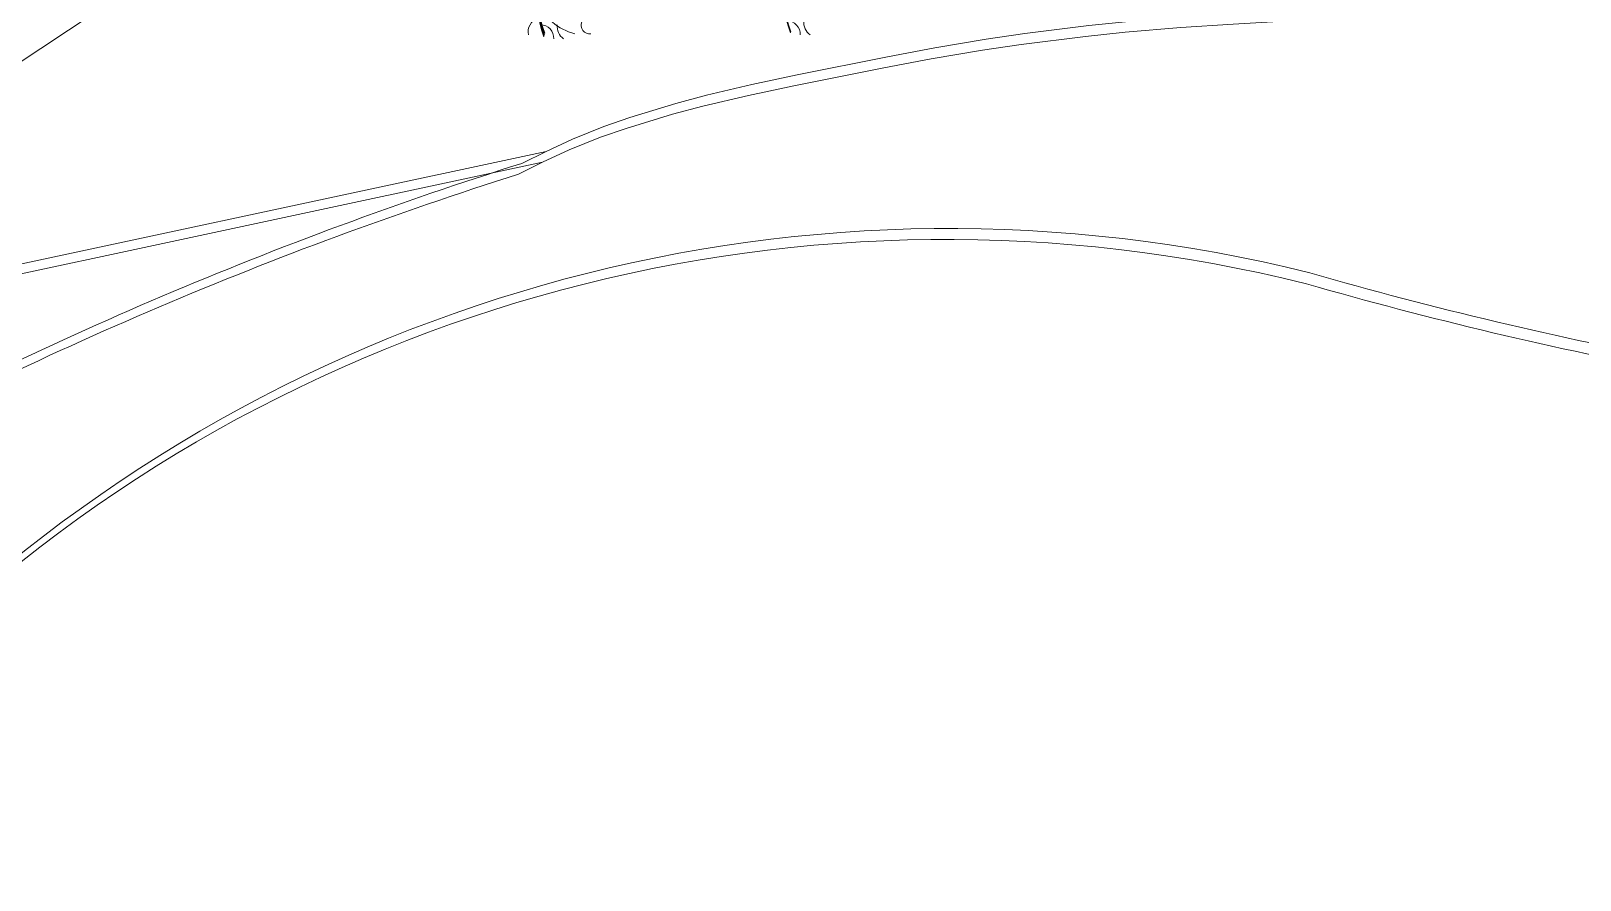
# Model space of a CAD drawing. Header units: metres. Extents: x -1097 to 1588, y -673 to 884.
# Drawn here: x 920.8 to 987.5, y 481.3 to 517.9 of the extents above; entities that cross this region are included whole.
import ezdxf

# ---------------------------------------------------------------- set-up
doc = ezdxf.new("R2010")
doc.units = ezdxf.units.M
for name, color, linetype, lineweight, plot in [('CRECIDA_Q2', 150, 'Continuous', 0, False), ('TEXTO', 7, 'Continuous', 0, False), ('VEGETACION', 85, 'Continuous', 0, False), ('VISTA LEJOS', 7, 'Continuous', 0, False)]:
    doc.layers.add(name, color=color, linetype=linetype, lineweight=lineweight, plot=plot)

msp = doc.modelspace()

# ---------------------------------------------------------------- linework, layer by layer
at = {"layer": 'CRECIDA_Q2'}
msp.add_lwpolyline([(920, 516.359), (926, 520.352), (932, 524.036), (938, 527.313), (944, 530.098), (950, 532.658), (956, 534.528), (962, 535.74), (968, 536.412), (974, 536.674), (980, 536.674), (986, 536.674), (992, 536.674)], dxfattribs=at)
at = {"layer": 'TEXTO', "color": 141}
msp.add_lwpolyline([(989.542, 518.857), (984.963, 518.77), (982.438, 518.703), (979.443, 518.588), (976.975, 518.463), (972.569, 518.204), (970.303, 518.05), (967.913, 517.849), (966.194, 517.666), (963.43, 517.321), (961.769, 517.081), (959.551, 516.706), (957.516, 516.322), (953.628, 515.545), (951.679, 515.132), (949.721, 514.671), (948.405, 514.316), (946.418, 513.711), (945.304, 513.327), (943.951, 512.78), (942.808, 512.252), (491.207, 415.553)], dxfattribs=at)
at = {"layer": 'VEGETACION'}
for centre, radius, start, end in [((947.119, 519.286), 4.552, 138.41245, -158.97879), ((947.087, 519.321), 4.506, 138.41245, -158.97879), ((947.056, 519.356), 4.461, 138.41245, -158.97879), ((947.024, 519.391), 4.415, 138.41245, -158.97879), ((957.739, 519.456), 4.552, 138.41245, -158.97879), ((957.707, 519.491), 4.506, 138.41245, -158.97879), ((944.778, 520.072), 2.362, -157.33263, -104.24202), ((942.745, 517.884), 0.557, 102.03316, -164.99288), ((942.718, 517.596), 0.575, -2.81364, 89.85899), ((944.116, 518.111), 0.676, 174.9157, -126.47299), ((944.847, 518.157), 0.376, 157.63517, -83.3031), ((953.338, 517.765), 0.575, -2.81364, 89.85899), ((954.736, 518.281), 0.676, 174.9157, -126.47299)]:
    msp.add_arc(centre, radius, start, end, dxfattribs=at)
at = {"layer": 'VISTA LEJOS'}
for points in [[(989.693, 519.326), (985.113, 519.24), (982.589, 519.173), (979.593, 519.057), (977.126, 518.933), (972.72, 518.673), (970.454, 518.52), (968.064, 518.318), (966.345, 518.136), (963.58, 517.79), (961.919, 517.55), (959.702, 517.176), (957.667, 516.792), (953.779, 516.014), (951.83, 515.601), (949.871, 515.141), (948.556, 514.785), (946.569, 514.181), (945.455, 513.797), (944.102, 513.249), (942.959, 512.721), (491.358, 416.023)], [(989.693, 519.326), (985.113, 519.24), (982.589, 519.173), (979.593, 519.057), (977.126, 518.933), (972.72, 518.673), (970.454, 518.52), (968.064, 518.318), (966.345, 518.136), (963.58, 517.79), (961.919, 517.55), (959.702, 517.176), (957.667, 516.792), (953.779, 516.014), (951.83, 515.601), (949.871, 515.141), (948.556, 514.785), (946.569, 514.181), (945.455, 513.797), (944.102, 513.249), (942.959, 512.721), (941.922, 512.203)], [(989.542, 518.857), (984.963, 518.77), (982.438, 518.703), (979.443, 518.588), (976.975, 518.463), (972.569, 518.204), (970.303, 518.05), (967.913, 517.849), (966.194, 517.666), (963.43, 517.321), (961.769, 517.081), (959.551, 516.706), (957.516, 516.322), (953.628, 515.545), (951.679, 515.132), (949.721, 514.671), (948.405, 514.316), (946.418, 513.711), (945.304, 513.327), (943.951, 512.78), (942.808, 512.252), (491.207, 415.553)], [(989.542, 518.857), (984.963, 518.77), (982.438, 518.703), (979.443, 518.588), (976.975, 518.463), (972.569, 518.204), (970.303, 518.05), (967.913, 517.849), (966.194, 517.666), (963.43, 517.321), (961.769, 517.081), (959.551, 516.706), (957.516, 516.322), (953.628, 515.545), (951.679, 515.132), (949.721, 514.671), (948.405, 514.316), (946.418, 513.711), (945.304, 513.327), (943.951, 512.78), (942.808, 512.252), (941.772, 511.733)], [(989.542, 518.857), (984.963, 518.77), (982.438, 518.703), (979.443, 518.588), (976.975, 518.463), (972.569, 518.204), (970.303, 518.05), (967.913, 517.849), (966.194, 517.666), (963.43, 517.321), (961.769, 517.081), (959.551, 516.706), (957.516, 516.322), (953.628, 515.545), (951.679, 515.132), (949.721, 514.671), (948.405, 514.316), (946.418, 513.711), (945.304, 513.327), (943.951, 512.78), (942.808, 512.252), (941.772, 511.733)]]:
    msp.add_lwpolyline(points, dxfattribs=at)
for points in [[(1045.945, 509.306, -0.08372), (992.024, 503.658, -0.023842), (975.868, 507.487, 0.258489), (915.851, 491.447, -0.121116), (872.475, 469.451, 1.166486), (876.799, 446.702, -0.084881), (951.176, 457.074, 0.178417), (1009.8, 477.288, -0.153925), (1065.153, 492.657, 0.48356), (1083.832, 508.583, 0.26993), (1045.945, 509.306, 1.059329)], [(1045.795, 508.837, -0.08372), (991.873, 503.188, -0.023842), (975.718, 507.017, 0.258489), (915.7, 490.978, -0.121116), (872.324, 468.981, 1.166486), (876.648, 446.232, -0.084881), (951.026, 456.604, 0.178417), (1009.65, 476.818, -0.153925), (1065.002, 492.187, 0.48356), (1083.682, 508.113, 0.26993), (1045.795, 508.837, 1.059329)], [(1045.795, 508.837, -0.08372), (991.873, 503.188, -0.023842), (975.718, 507.017, 0.258489), (915.7, 490.978, -0.121116), (872.324, 468.981, 1.166486), (876.648, 446.232, -0.084881), (951.026, 456.604, 0.178417), (1009.65, 476.818, -0.153925), (1065.002, 492.187, 0.48356), (1083.682, 508.113, 0.26993), (1045.795, 508.837, 1.059329)], [(825.093, 482.674, 0.055888), (856.786, 482.043, 0.099971), (911.554, 499.294, -0.048276), (941.922, 512.203)], [(824.942, 482.204, 0.055888), (856.635, 481.574, 0.099971), (911.404, 498.824, -0.048276), (941.772, 511.733)], [(824.942, 482.204, 0.055888), (856.635, 481.574, 0.099971), (911.404, 498.824, -0.048276), (941.772, 511.733)]]:
    msp.add_lwpolyline(points, format="xyb", dxfattribs=at)

doc.saveas('drawing.dxf')
